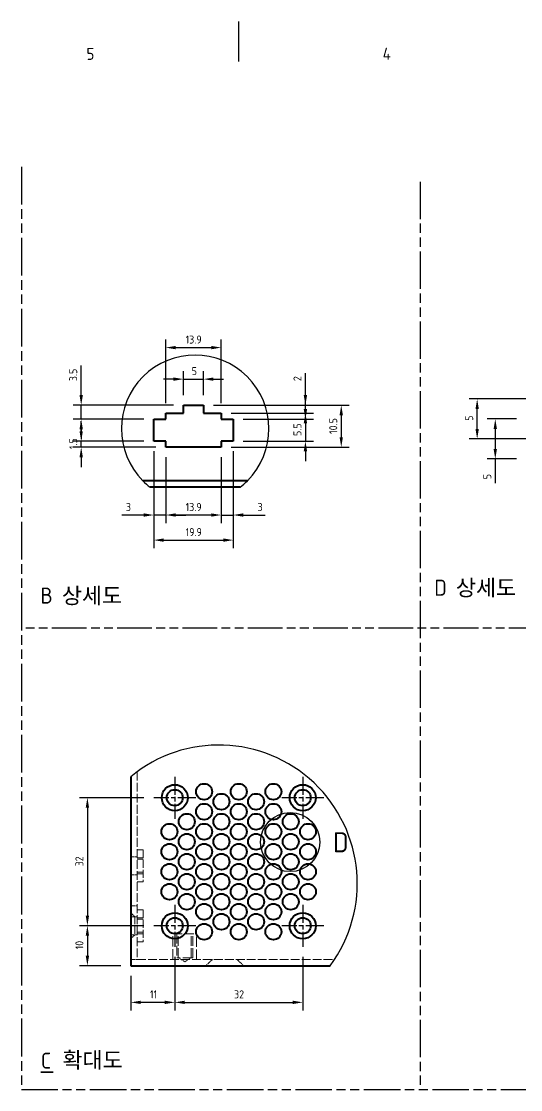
# Model space of a CAD drawing. Header units: millimetres. Extents: x 0 to 1188, y 0 to 840.
# Drawn here: x 485 to 735, y 306 to 840 of the extents above; entities that cross this region are included whole.
import ezdxf

# ---------------------------------------------------------------- set-up
doc = ezdxf.new("R2010")
doc.units = ezdxf.units.MM
doc.header["$LTSCALE"] = 2
for name, pattern in [('CHAIN', [0.3543, 0.2362, -0.0295, 0.0591, -0.0295]), ('DASHED', [0.2067, 0.1654, -0.0413]), ('DOUBLE_DASH_CHAIN', [1.2403, 0.6614, -0.0827, 0.1654, -0.0827, 0.1654, -0.0827])]:
    doc.linetypes.add(name, pattern=pattern)
doc.layers.get('0').update_dxf_attribs({"color": 3, "lineweight": 25})
for name, color, linetype, lineweight in [('가려진 것(ISO)', 2, 'DASHED', 18), ('가시적인 것(ISO)', 3, 'Continuous', 40), ('경계(ISO)', 7, 'Continuous', 25), ('기호(ISO)', 5, 'Continuous', 25), ('끊기 선(JIS)', 7, 'Continuous', 25), ('상세 경계(JIS)', 7, 'Continuous', 25), ('스케치 형상(ISO)', 3, 'Continuous', 25), ('중심 표식(ISO)', 1, 'Continuous', 25), ('치수(ISO)', 2, 'Continuous', 25)]:
    doc.layers.add(name, color=color, linetype=linetype, lineweight=lineweight)
doc.styles.add('문자 텍스트_PSTEK_POSCO', font='isocp.shx')
doc.styles.add('부품번호텍스트_PSTEK_POSCO', font='isocp.shx')
doc.styles.add('치수 텍스트_PSTEK_POSCO', font='isocp.shx')
doc.styles.add('텍스트 스타일529', font='isocp.shx')
doc.styles.add('텍스트 스타일530', font='isocp.shx')
doc.dimstyles.new('치수_PSTEK_POSCO', dxfattribs={"dimscale": 2, "dimtxt": 2, "dimasz": 2.5, "dimexe": 2, "dimexo": 2.5, "dimgap": 1, "dimtad": 1, "dimrnd": 1e-08, "dimdsep": 46, "dimtxsty": '치수 텍스트_PSTEK_POSCO', "dimcen": 0.09, "dimdle": 10, "dimclrd": 7, "dimclre": 7, "dimclrt": 2, "dimadec": 1, "dimazin": 2, "dimtfac": 1, "dimtmove": 0, "dimatfit": 3, "dimfxl": 0, "dimtolj": 1, "dimlwd": -1, "dimlwe": -1, "dimarcsym": 0})

# ---------------------------------------------------------------- blocks, each defined once
blk = doc.blocks.new('경계 Default Border')
at = {"layer": '경계(ISO)', "flags": 128}
blk.add_lwpolyline([(297, 420), (297, 410)], dxfattribs=at)
at = {"layer": '경계(ISO)', "color": 2, "char_height": 3, "attachment_point": 7, "style": '문자 텍스트_PSTEK_POSCO'}
for s, insert in [('5', (259.02, 410.37)), ('4', (333.1, 410.4))]:
    blk.add_mtext(s, dxfattribs=dict(at, insert=insert))
blk = doc.blocks.new('*D73')
at = {"layer": 'Defpoints', "color": 0}
for p in [(557.66, 627.22), (585.46, 627.22), (557.66, 593.32)]:
    blk.add_point(p, dxfattribs=at)
at = {"layer": '치수(ISO)', "color": 7}
for p, q in [((557.66, 622.22), (557.66, 589.32)), ((585.46, 622.22), (585.46, 589.32)), ((580.46, 593.32), (562.66, 593.32))]:
    blk.add_line(p, q, dxfattribs=at)
for points in [[(562.66, 594.16), (562.66, 592.49), (557.66, 593.32)], [(580.46, 594.16), (580.46, 592.49), (585.46, 593.32)]]:
    blk.add_solid(points, dxfattribs=at)
at = {"layer": '치수(ISO)', "color": 2, "insert": (567.62, 597.32), "char_height": 4, "attachment_point": 4, "style": '치수 텍스트_PSTEK_POSCO'}
blk.add_mtext('\\A1;13.9', dxfattribs=at)
blk = doc.blocks.new('*D74')
at = {"layer": 'Defpoints', "color": 0}
for p in [(551.66, 630.22), (591.46, 630.22), (591.46, 580.79)]:
    blk.add_point(p, dxfattribs=at)
at = {"layer": '치수(ISO)', "color": 7}
for p, q in [((551.66, 625.22), (551.66, 576.79)), ((591.46, 625.22), (591.46, 576.79)), ((556.66, 580.79), (586.46, 580.79))]:
    blk.add_line(p, q, dxfattribs=at)
for points in [[(556.66, 581.62), (556.66, 579.96), (551.66, 580.79)], [(586.46, 581.62), (586.46, 579.96), (591.46, 580.79)]]:
    blk.add_solid(points, dxfattribs=at)
at = {"layer": '치수(ISO)', "color": 2, "insert": (567.61, 584.79), "char_height": 4, "attachment_point": 4, "style": '치수 텍스트_PSTEK_POSCO'}
blk.add_mtext('\\A1;19.9', dxfattribs=at)
blk = doc.blocks.new('*D75')
at = {"layer": 'Defpoints', "color": 0}
for p in [(585.46, 676.99), (557.66, 644.22), (585.46, 644.22)]:
    blk.add_point(p, dxfattribs=at)
at = {"layer": '치수(ISO)', "color": 7}
for p, q in [((557.66, 649.22), (557.66, 680.99)), ((585.46, 649.22), (585.46, 680.99)), ((562.66, 676.99), (580.46, 676.99))]:
    blk.add_line(p, q, dxfattribs=at)
for points in [[(562.66, 677.82), (562.66, 676.15), (557.66, 676.99)], [(580.46, 677.82), (580.46, 676.15), (585.46, 676.99)]]:
    blk.add_solid(points, dxfattribs=at)
at = {"layer": '치수(ISO)', "color": 2, "insert": (567.62, 680.99), "char_height": 4, "attachment_point": 4, "style": '치수 텍스트_PSTEK_POSCO'}
blk.add_mtext('\\A1;13.9', dxfattribs=at)
blk = doc.blocks.new('*D76')
at = {"layer": 'Defpoints', "color": 0}
for p in [(576.56, 661.22), (566.56, 648.22), (576.56, 648.22)]:
    blk.add_point(p, dxfattribs=at)
at = {"layer": '치수(ISO)', "color": 7}
for p, q in [((566.56, 653.22), (566.56, 665.22)), ((576.56, 653.22), (576.56, 665.22)), ((561.56, 661.22), (556.56, 661.22)), ((566.56, 661.22), (576.56, 661.22)), ((581.56, 661.22), (586.56, 661.22))]:
    blk.add_line(p, q, dxfattribs=at)
for points in [[(561.56, 662.05), (561.56, 660.38), (566.56, 661.22)], [(581.56, 662.05), (581.56, 660.38), (576.56, 661.22)]]:
    blk.add_solid(points, dxfattribs=at)
at = {"layer": '치수(ISO)', "color": 2, "insert": (570.68, 665.22), "char_height": 4, "attachment_point": 4, "style": '치수 텍스트_PSTEK_POSCO'}
blk.add_mtext('\\A1;5', dxfattribs=at)
blk = doc.blocks.new('*D77')
at = {"layer": 'Defpoints', "color": 0}
for p in [(566.56, 648.22), (515.4, 641.22), (551.66, 641.22)]:
    blk.add_point(p, dxfattribs=at)
at = {"layer": '치수(ISO)', "color": 7}
for p, q in [((515.4, 653.22), (515.4, 667.98)), ((561.56, 648.22), (511.4, 648.22)), ((515.4, 641.22), (515.4, 648.22)), ((546.66, 641.22), (511.4, 641.22)), ((515.4, 636.22), (515.4, 631.22))]:
    blk.add_line(p, q, dxfattribs=at)
for points in [[(514.57, 653.22), (516.24, 653.22), (515.4, 648.22)], [(514.57, 636.22), (516.24, 636.22), (515.4, 641.22)]]:
    blk.add_solid(points, dxfattribs=at)
at = {"layer": '치수(ISO)', "color": 2, "insert": (511.4, 660.22), "char_height": 4, "attachment_point": 4, "rotation": 90, "style": '치수 텍스트_PSTEK_POSCO'}
blk.add_mtext('\\A1;3.5', dxfattribs=at)
blk = doc.blocks.new('*D78')
at = {"layer": 'Defpoints', "color": 0}
for p in [(515.4, 630.22), (551.66, 630.22), (557.66, 627.22)]:
    blk.add_point(p, dxfattribs=at)
at = {"layer": '치수(ISO)', "color": 7}
for p, q in [((515.4, 635.22), (515.4, 640.22)), ((546.66, 630.22), (511.4, 630.22)), ((515.4, 627.22), (515.4, 630.22)), ((552.66, 627.22), (511.4, 627.22)), ((515.4, 622.22), (515.4, 617.22))]:
    blk.add_line(p, q, dxfattribs=at)
for points in [[(514.57, 635.22), (516.24, 635.22), (515.4, 630.22)], [(514.57, 622.22), (516.24, 622.22), (515.4, 627.22)]]:
    blk.add_solid(points, dxfattribs=at)
at = {"layer": '치수(ISO)', "color": 2, "insert": (511.4, 626.23), "char_height": 4, "attachment_point": 4, "rotation": 90, "style": '치수 텍스트_PSTEK_POSCO'}
blk.add_mtext('\\A1;1.5', dxfattribs=at)
blk = doc.blocks.new('*D79')
at = {"layer": 'Defpoints', "color": 0}
for p in [(576.56, 648.22), (585.46, 644.22), (627.55, 644.22)]:
    blk.add_point(p, dxfattribs=at)
at = {"layer": '치수(ISO)', "color": 7}
for p, q in [((627.55, 653.22), (627.55, 664.19)), ((581.56, 648.22), (631.55, 648.22)), ((627.55, 644.22), (627.55, 648.22)), ((590.46, 644.22), (631.55, 644.22)), ((627.55, 639.22), (627.55, 634.22))]:
    blk.add_line(p, q, dxfattribs=at)
for points in [[(626.72, 653.22), (628.38, 653.22), (627.55, 648.22)], [(626.72, 639.22), (628.38, 639.22), (627.55, 644.22)]]:
    blk.add_solid(points, dxfattribs=at)
at = {"layer": '치수(ISO)', "color": 2, "insert": (623.55, 660.25), "char_height": 4, "attachment_point": 4, "rotation": 90, "style": '치수 텍스트_PSTEK_POSCO'}
blk.add_mtext('\\A1;2', dxfattribs=at)
blk = doc.blocks.new('*D80')
at = {"layer": 'Defpoints', "color": 0}
for p in [(591.46, 641.22), (591.46, 630.22), (627.55, 630.22)]:
    blk.add_point(p, dxfattribs=at)
at = {"layer": '치수(ISO)', "color": 7}
for p, q in [((627.55, 646.22), (627.55, 651.22)), ((596.46, 641.22), (631.55, 641.22)), ((627.55, 641.22), (627.55, 630.22)), ((596.46, 630.22), (631.55, 630.22)), ((627.55, 625.22), (627.55, 620.22))]:
    blk.add_line(p, q, dxfattribs=at)
for points in [[(626.72, 646.22), (628.38, 646.22), (627.55, 641.22)], [(626.72, 625.22), (628.38, 625.22), (627.55, 630.22)]]:
    blk.add_solid(points, dxfattribs=at)
at = {"layer": '치수(ISO)', "color": 2, "insert": (623.55, 632.83), "char_height": 4, "attachment_point": 4, "rotation": 90, "style": '치수 텍스트_PSTEK_POSCO'}
blk.add_mtext('\\A1;5.5', dxfattribs=at)
blk = doc.blocks.new('*D81')
at = {"layer": 'Defpoints', "color": 0}
for p in [(576.56, 648.22), (585.46, 627.22), (645.46, 627.22)]:
    blk.add_point(p, dxfattribs=at)
at = {"layer": '치수(ISO)', "color": 7}
for p, q in [((581.56, 648.22), (649.46, 648.22)), ((645.46, 643.22), (645.46, 632.22)), ((590.46, 627.22), (649.46, 627.22))]:
    blk.add_line(p, q, dxfattribs=at)
for points in [[(644.63, 643.22), (646.29, 643.22), (645.46, 648.22)], [(644.63, 632.22), (646.29, 632.22), (645.46, 627.22)]]:
    blk.add_solid(points, dxfattribs=at)
at = {"layer": '치수(ISO)', "color": 2, "insert": (641.46, 633.83), "char_height": 4, "attachment_point": 4, "rotation": 90, "style": '치수 텍스트_PSTEK_POSCO'}
blk.add_mtext('\\A1;10.5', dxfattribs=at)
blk = doc.blocks.new('*D82')
at = {"layer": 'Defpoints', "color": 0}
for p in [(551.66, 630.22), (557.66, 627.22), (551.66, 593.32)]:
    blk.add_point(p, dxfattribs=at)
at = {"layer": '치수(ISO)', "color": 7}
for p, q in [((551.66, 625.22), (551.66, 589.32)), ((557.66, 622.22), (557.66, 589.32)), ((546.66, 593.32), (535.76, 593.32)), ((557.66, 593.32), (551.66, 593.32)), ((562.66, 593.32), (567.66, 593.32))]:
    blk.add_line(p, q, dxfattribs=at)
for points in [[(546.66, 594.16), (546.66, 592.49), (551.66, 593.32)], [(562.66, 594.16), (562.66, 592.49), (557.66, 593.32)]]:
    blk.add_solid(points, dxfattribs=at)
at = {"layer": '치수(ISO)', "color": 2, "insert": (537.76, 597.32), "char_height": 4, "attachment_point": 4, "style": '치수 텍스트_PSTEK_POSCO'}
blk.add_mtext('\\A1;3', dxfattribs=at)
blk = doc.blocks.new('*D83')
at = {"layer": 'Defpoints', "color": 0}
for p in [(591.46, 630.22), (585.46, 627.22), (591.46, 593.32)]:
    blk.add_point(p, dxfattribs=at)
at = {"layer": '치수(ISO)', "color": 7}
for p, q in [((591.46, 625.22), (591.46, 589.32)), ((585.46, 622.22), (585.46, 589.32)), ((580.46, 593.32), (575.46, 593.32)), ((585.46, 593.32), (591.46, 593.32)), ((596.46, 593.32), (607.36, 593.32))]:
    blk.add_line(p, q, dxfattribs=at)
for points in [[(580.46, 594.16), (580.46, 592.49), (585.46, 593.32)], [(596.46, 594.16), (596.46, 592.49), (591.46, 593.32)]]:
    blk.add_solid(points, dxfattribs=at)
at = {"layer": '치수(ISO)', "color": 2, "insert": (603.6, 597.32), "char_height": 4, "attachment_point": 4, "style": '치수 텍스트_PSTEK_POSCO'}
blk.add_mtext('\\A1;3', dxfattribs=at)
blk = doc.blocks.new('*D85')
at = {"layer": 'Defpoints', "color": 0}
for p in [(551.7, 452.08), (518.5, 388.08), (551.7, 388.08)]:
    blk.add_point(p, dxfattribs=at)
at = {"layer": '치수(ISO)', "color": 7}
for p, q in [((546.7, 452.08), (514.5, 452.08)), ((518.5, 447.08), (518.5, 393.08)), ((546.7, 388.08), (514.5, 388.08))]:
    blk.add_line(p, q, dxfattribs=at)
for points in [[(517.67, 447.08), (519.34, 447.08), (518.5, 452.08)], [(517.67, 393.08), (519.34, 393.08), (518.5, 388.08)]]:
    blk.add_solid(points, dxfattribs=at)
at = {"layer": '치수(ISO)', "color": 2, "insert": (514.5, 417.76), "char_height": 4, "attachment_point": 4, "rotation": 90, "style": '치수 텍스트_PSTEK_POSCO'}
blk.add_mtext('\\A1;32', dxfattribs=at)
blk = doc.blocks.new('*D86')
at = {"layer": 'Defpoints', "color": 0}
for p in [(551.7, 388.08), (518.5, 368.08), (540.2, 368.08)]:
    blk.add_point(p, dxfattribs=at)
at = {"layer": '치수(ISO)', "color": 7}
for p, q in [((546.7, 388.08), (514.5, 388.08)), ((518.5, 383.08), (518.5, 373.08)), ((535.2, 368.08), (514.5, 368.08))]:
    blk.add_line(p, q, dxfattribs=at)
for points in [[(517.67, 383.08), (519.34, 383.08), (518.5, 388.08)], [(517.67, 373.08), (519.34, 373.08), (518.5, 368.08)]]:
    blk.add_solid(points, dxfattribs=at)
at = {"layer": '치수(ISO)', "color": 2, "insert": (514.5, 376.28), "char_height": 4, "attachment_point": 4, "rotation": 90, "style": '치수 텍스트_PSTEK_POSCO'}
blk.add_mtext('\\A1;10', dxfattribs=at)
blk = doc.blocks.new('*D87')
at = {"layer": 'Defpoints', "color": 0}
for p in [(562.2, 377.58), (626.2, 377.58), (626.2, 349.81)]:
    blk.add_point(p, dxfattribs=at)
at = {"layer": '치수(ISO)', "color": 7}
for p, q in [((562.2, 372.58), (562.2, 345.81)), ((626.2, 372.58), (626.2, 345.81)), ((567.2, 349.81), (621.2, 349.81))]:
    blk.add_line(p, q, dxfattribs=at)
for points in [[(567.2, 350.64), (567.2, 348.97), (562.2, 349.81)], [(621.2, 350.64), (621.2, 348.97), (626.2, 349.81)]]:
    blk.add_solid(points, dxfattribs=at)
at = {"layer": '치수(ISO)', "color": 2, "insert": (591.88, 353.81), "char_height": 4, "attachment_point": 4, "style": '치수 텍스트_PSTEK_POSCO'}
blk.add_mtext('\\A1;32', dxfattribs=at)
blk = doc.blocks.new('*D88')
at = {"layer": 'Defpoints', "color": 0}
for p in [(562.2, 377.58), (540.2, 368.08), (540.2, 349.81)]:
    blk.add_point(p, dxfattribs=at)
at = {"layer": '치수(ISO)', "color": 7}
for p, q in [((562.2, 372.58), (562.2, 345.81)), ((540.2, 363.08), (540.2, 345.81)), ((557.2, 349.81), (545.2, 349.81))]:
    blk.add_line(p, q, dxfattribs=at)
for points in [[(545.2, 350.64), (545.2, 348.97), (540.2, 349.81)], [(557.2, 350.64), (557.2, 348.97), (562.2, 349.81)]]:
    blk.add_solid(points, dxfattribs=at)
at = {"layer": '치수(ISO)', "color": 2, "insert": (549.8, 353.81), "char_height": 4, "attachment_point": 4, "style": '치수 텍스트_PSTEK_POSCO'}
blk.add_mtext('\\A1;11', dxfattribs=at)
blk = doc.blocks.new('2dDetail2')
at = {"layer": '상세 경계(JIS)'}
blk.add_circle((309.98, 214.96), 7.4, dxfattribs=at)
at = {"layer": '상세 경계(JIS)', "insert": (320.68, 212.41), "char_height": 5, "attachment_point": 7, "style": '부품번호텍스트_PSTEK_POSCO'}
blk.add_mtext('D', dxfattribs=at)
blk = doc.blocks.new('*D93')
at = {"layer": 'Defpoints', "color": 0}
for p in [(713.45, 651.32), (755.44, 651.32), (755.44, 631.32)]:
    blk.add_point(p, dxfattribs=at)
at = {"layer": '치수(ISO)', "color": 7}
for p, q in [((750.44, 651.32), (709.45, 651.32)), ((713.45, 636.32), (713.45, 646.32)), ((750.44, 631.32), (709.45, 631.32))]:
    blk.add_line(p, q, dxfattribs=at)
for points in [[(712.61, 646.32), (714.28, 646.32), (713.45, 651.32)], [(712.61, 636.32), (714.28, 636.32), (713.45, 631.32)]]:
    blk.add_solid(points, dxfattribs=at)
at = {"layer": '치수(ISO)', "color": 2, "insert": (709.45, 640.44), "char_height": 4, "attachment_point": 4, "rotation": 90, "style": '치수 텍스트_PSTEK_POSCO'}
blk.add_mtext('\\A1;5', dxfattribs=at)
blk = doc.blocks.new('*D94')
at = {"layer": 'Defpoints', "color": 0}
for p in [(738.12, 641.32), (722.5, 621.32), (738.12, 621.32)]:
    blk.add_point(p, dxfattribs=at)
at = {"layer": '치수(ISO)', "color": 7}
for p, q in [((733.12, 641.32), (718.5, 641.32)), ((722.5, 636.32), (722.5, 626.32)), ((733.12, 621.32), (718.5, 621.32)), ((722.5, 621.32), (722.5, 609.19))]:
    blk.add_line(p, q, dxfattribs=at)
for points in [[(721.66, 636.32), (723.33, 636.32), (722.5, 641.32)], [(721.66, 626.32), (723.33, 626.32), (722.5, 621.32)]]:
    blk.add_solid(points, dxfattribs=at)
at = {"layer": '치수(ISO)', "color": 2, "insert": (718.5, 611.19), "char_height": 4, "attachment_point": 4, "rotation": 90, "style": '치수 텍스트_PSTEK_POSCO'}
blk.add_mtext('\\A1;5', dxfattribs=at)

msp = doc.modelspace()

# ---------------------------------------------------------------- linework, layer by layer
at = {"layer": '가려진 것(ISO)', "ltscale": 13.341026}
msp.add_line((543.396, 465.039), (543.396, 371.281), dxfattribs=at)
at = {"layer": '가려진 것(ISO)', "ltscale": 3.047415}
for p, q in [((543.396, 422.581), (540.196, 422.581)), ((543.396, 413.581), (540.196, 413.581)), ((540.196, 398.081), (543.396, 398.081)), ((543.396, 392.581), (540.196, 392.581)), ((543.396, 383.581), (540.196, 383.581)), ((540.196, 371.281), (543.396, 371.281))]:
    msp.add_line(p, q, dxfattribs=at)
at = {"layer": '가려진 것(ISO)', "ltscale": 2.856945}
for p, q in [((543.396, 426.081), (546.396, 426.081)), ((546.396, 422.081), (543.396, 422.081)), ((543.396, 421.323), (546.396, 421.323)), ((543.396, 414.839), (546.396, 414.839)), ((543.396, 414.081), (546.396, 414.081)), ((543.396, 410.081), (546.396, 410.081)), ((543.396, 396.081), (546.396, 396.081)), ((546.396, 392.081), (543.396, 392.081)), ((543.396, 391.323), (546.396, 391.323)), ((543.396, 384.839), (546.396, 384.839)), ((543.396, 384.081), (546.396, 384.081)), ((543.396, 380.081), (546.396, 380.081))]:
    msp.add_line(p, q, dxfattribs=at)
at = {"layer": '가려진 것(ISO)', "ltscale": 12.159042}
for p, q in [((546.396, 426.081), (546.396, 410.081)), ((546.396, 396.081), (546.396, 380.081))]:
    msp.add_line(p, q, dxfattribs=at)
at = {"layer": '가려진 것(ISO)', "ltscale": 2.693548}
for p, q in [((542.196, 392.581), (540.196, 394.581)), ((542.196, 383.581), (540.196, 381.581))]:
    msp.add_line(p, q, dxfattribs=at)
at = {"layer": '가려진 것(ISO)', "ltscale": 11.399102}
msp.add_line((542.196, 392.581), (542.196, 383.581), dxfattribs=at)
at = {"layer": '가려진 것(ISO)', "ltscale": 14.099775}
msp.add_line((561.296, 384.081), (573.003, 384.081), dxfattribs=at)
at = {"layer": '가려진 것(ISO)', "ltscale": 15.481374}
msp.add_line((561.296, 371.281), (561.296, 384.081), dxfattribs=at)
at = {"layer": '가려진 것(ISO)', "ltscale": 14.513788}
for p, q in [((563.196, 384.081), (563.196, 372.081)), ((563.954, 372.081), (563.954, 384.081)), ((570.438, 372.081), (570.438, 384.081)), ((571.196, 372.081), (571.196, 384.081))]:
    msp.add_line(p, q, dxfattribs=at)
at = {"layer": '가려진 것(ISO)', "ltscale": 15.108513}
msp.add_line((573.096, 371.281), (573.096, 383.773), dxfattribs=at)
at = {"layer": '가려진 것(ISO)', "ltscale": 13.271715}
msp.add_line((543.396, 371.281), (642.154, 371.281), dxfattribs=at)
at = {"layer": '가려진 것(ISO)', "ltscale": 15.198803}
msp.add_line((571.196, 372.081), (563.196, 372.081), dxfattribs=at)
at = {"layer": '가려진 것(ISO)', "ltscale": 3.601896}
for q in [(563.954, 372.081), (570.438, 372.081)]:
    msp.add_line((567.196, 370.133), q, dxfattribs=at)
at = {"layer": '가려진 것(ISO)', "ltscale": 4.309736}
for p, q in [((580.996, 371.281), (577.796, 368.081)), ((593.396, 371.281), (596.596, 368.081))]:
    msp.add_line(p, q, dxfattribs=at)
at = {"layer": '가시적인 것(ISO)'}
for p, q in [((566.561, 644.218), (566.561, 648.218)), ((566.561, 648.218), (576.561, 648.218)), ((576.561, 648.218), (576.561, 644.218)), ((551.661, 630.218), (551.661, 641.218)), ((551.661, 641.218), (557.661, 641.218)), ((557.661, 644.218), (566.561, 644.218)), ((557.661, 641.218), (557.661, 644.218)), ((576.561, 644.218), (585.461, 644.218)), ((585.461, 644.218), (585.461, 641.218)), ((585.461, 641.218), (591.461, 641.218)), ((591.461, 641.218), (591.461, 630.218)), ((557.661, 630.218), (551.661, 630.218)), ((557.661, 627.218), (557.661, 630.218)), ((591.461, 630.218), (585.461, 630.218)), ((585.461, 630.218), (585.461, 627.218)), ((585.461, 627.218), (557.661, 627.218)), ((598.498, 610.418), (546.263, 610.418)), ((594.863, 607.218), (549.899, 607.218)), ((540.196, 462.55), (540.196, 368.081)), ((573.003, 384.081), (573.096, 384.081)), ((573.096, 383.773), (573.096, 384.081)), ((540.196, 368.081), (639.927, 368.081))]:
    msp.add_line(p, q, dxfattribs=at)
for centre, radius in [((576.876, 455.081), 4), ((594.196, 455.081), 4), ((611.516, 455.081), 4), ((562.196, 452.081), 6.5), ((562.196, 452.081), 4), ((585.536, 450.081), 4), ((602.856, 450.081), 4), ((626.196, 452.081), 6.5), ((626.196, 452.081), 4), ((576.876, 445.081), 4), ((594.196, 445.081), 4), ((611.516, 445.081), 4), ((568.216, 440.081), 4), ((585.536, 440.081), 4), ((602.856, 440.081), 4), ((620.176, 440.081), 4), ((559.556, 435.081), 4), ((576.876, 435.081), 4), ((594.196, 435.081), 4), ((611.516, 435.081), 4), ((628.836, 435.081), 4), ((568.216, 430.081), 4), ((585.536, 430.081), 4), ((602.856, 430.081), 4), ((620.176, 430.081), 4), ((559.556, 425.081), 4), ((576.876, 425.081), 4), ((594.196, 425.081), 4), ((611.516, 425.081), 4), ((628.836, 425.081), 4), ((568.216, 420.081), 4), ((585.536, 420.081), 4), ((602.856, 420.081), 4), ((620.176, 420.081), 4), ((559.556, 415.081), 4), ((576.876, 415.081), 4), ((594.196, 415.081), 4), ((611.516, 415.081), 4), ((628.836, 415.081), 4), ((568.216, 410.081), 4), ((585.536, 410.081), 4), ((602.856, 410.081), 4), ((620.176, 410.081), 4), ((559.556, 405.081), 4), ((576.876, 405.081), 4), ((594.196, 405.081), 4), ((611.516, 405.081), 4), ((628.836, 405.081), 4), ((568.216, 400.081), 4), ((585.536, 400.081), 4), ((602.856, 400.081), 4), ((620.176, 400.081), 4), ((576.876, 395.081), 4), ((594.196, 395.081), 4), ((611.516, 395.081), 4), ((562.196, 388.081), 6.5), ((562.196, 388.081), 4), ((585.536, 390.081), 4), ((602.856, 390.081), 4), ((626.196, 388.081), 6.5), ((626.196, 388.081), 4), ((576.876, 385.081), 4), ((594.196, 385.081), 4), ((611.516, 385.081), 4)]:
    msp.add_circle(centre, radius, dxfattribs=at)
at = {"layer": '기호(ISO)', "color": 7, "lineweight": 35}
msp.add_line((495.237, 314.967), (501.464, 314.967), dxfattribs=at)
at = {"layer": '끊기 선(JIS)'}
for centre, radius, start, end in [((572.381, 636.424), 36.858, 315.1217, 224.8783), ((572.381, 636.424), 36.858, 224.8783, 232.41263), ((572.381, 636.424), 36.858, 307.58737, 315.1217), ((584.265, 409.196), 69.2, 323.54842, 129.55537)]:
    msp.add_arc(centre, radius, start, end, dxfattribs=at)
at = {"layer": '스케치 형상(ISO)', "color": 6, "linetype": 'DOUBLE_DASH_CHAIN', "ltscale": 14.300593}
msp.add_line((485.47, 767.359), (485.47, 306.196), dxfattribs=at)
at = {"layer": '스케치 형상(ISO)', "color": 6, "linetype": 'DOUBLE_DASH_CHAIN', "ltscale": 14.067793}
msp.add_line((684.95, 759.851), (684.95, 306.196), dxfattribs=at)
at = {"layer": '스케치 형상(ISO)', "color": 6, "linetype": 'DOUBLE_DASH_CHAIN', "ltscale": 13.166313}
msp.add_line((844.734, 536.777), (485.47, 536.777), dxfattribs=at)
at = {"layer": '스케치 형상(ISO)', "color": 6, "linetype": 'DOUBLE_DASH_CHAIN', "ltscale": 13.812237}
msp.add_line((485.47, 306.196), (1136.46, 306.196), dxfattribs=at)
at = {"layer": '중심 표식(ISO)', "linetype": 'CHAIN', "ltscale": 19.051651}
for p, q in [((562.196, 462.581), (562.196, 441.581)), ((626.196, 462.581), (626.196, 441.581)), ((572.696, 452.081), (551.696, 452.081)), ((636.696, 452.081), (615.696, 452.081)), ((562.196, 398.581), (562.196, 377.581)), ((626.196, 398.581), (626.196, 377.581)), ((572.696, 388.081), (551.696, 388.081)), ((636.696, 388.081), (615.696, 388.081))]:
    msp.add_line(p, q, dxfattribs=at)

# ---------------------------------------------------------------- block references
at = {"xscale": 2, "yscale": 2, "zscale": 2}
msp.add_blockref('경계 Default Border', (0, 0), dxfattribs=at)
at = {"layer": '상세 경계(JIS)', "xscale": 2, "yscale": 2, "zscale": 2}
msp.add_blockref('2dDetail2', (0, 0), dxfattribs=at)

# ---------------------------------------------------------------- texts
at = {"layer": '기호(ISO)', "color": 7, "char_height": 8, "attachment_point": 7}
for s, insert, style in [('D 상세도', (692.046, 552.151), '텍스트 스타일530'), ('B 상세도', (495.045, 548.214), '텍스트 스타일530'), (' 확대도', (501.464, 316.147), '텍스트 스타일530'), ('C', (495.237, 316.691), '텍스트 스타일529')]:
    msp.add_mtext(s, dxfattribs=dict(at, insert=insert, style=style))

# ---------------------------------------------------------------- dimensions: what is measured, and where the dimension line sits
at = {"layer": '치수(ISO)', "color": 7}
for base, p1, p2, angle, override, picture, middle in [((585.461, 676.988), (557.661, 644.218), (585.461, 644.218), 180, {"dimdec": 2, "dimlfac": 0.5, "dimtp": 0, "dimtm": 0, "dimtdec": 2, "dimtofl": 0, "dimatfit": 1}, '*D75', (571.561, 676.988)), ((515.402, 641.218), (566.561, 648.218), (551.661, 641.218), 90, {"dimdec": 2, "dimlfac": 0.5, "dimtp": 0, "dimtm": 0, "dimtdec": 2, "dimtofl": 1, "dimatfit": 1}, '*D77', (515.402, 663.1)), ((576.561, 661.218), (566.561, 648.218), (576.561, 648.218), 180, {"dimdec": 2, "dimlfac": 0.5, "dimtp": 0, "dimtm": 0, "dimtdec": 2, "dimtofl": 1, "dimatfit": 1}, '*D76', (571.561, 661.218)), ((627.552, 644.218), (576.561, 648.218), (585.461, 644.218), 90, {"dimdec": 2, "dimlfac": 0.5, "dimtp": 0, "dimtm": 0, "dimtdec": 2, "dimtofl": 1, "dimatfit": 1}, '*D79', (627.552, 661.218)), ((713.445, 651.323), (755.442, 631.323), (755.442, 651.323), 90, {"dimdec": 2, "dimlfac": 0.25, "dimtp": 0, "dimtm": 0, "dimtdec": 2, "dimtofl": 0, "dimatfit": 1}, '*D93', (713.445, 641.323)), ((645.461, 627.218), (576.561, 648.218), (585.461, 627.218), 270, {"dimdec": 2, "dimlfac": 0.5, "dimtp": 0, "dimtm": 0, "dimtdec": 2, "dimtofl": 0, "dimatfit": 1}, '*D81', (645.461, 637.718)), ((627.552, 630.218), (591.461, 641.218), (591.461, 630.218), 90, {"dimdec": 2, "dimlfac": 0.5, "dimtp": 0, "dimtm": 0, "dimtdec": 2, "dimtofl": 1, "dimatfit": 1}, '*D80', (627.552, 635.718)), ((722.496, 621.323), (738.122, 641.323), (738.122, 621.323), 90, {"dimdec": 2, "dimlfac": 0.25, "dimtp": 0, "dimtm": 0, "dimtdec": 2, "dimtofl": 0, "dimatfit": 2}, '*D94', (722.496, 612.071)), ((515.402, 630.218), (557.661, 627.218), (551.661, 630.218), 90, {"dimdec": 2, "dimlfac": 0.5, "dimtp": 0, "dimtm": 0, "dimtdec": 2, "dimtofl": 1, "dimatfit": 1}, '*D78', (515.402, 628.718)), ((551.661, 593.323), (557.661, 627.218), (551.661, 630.218), 180, {"dimdec": 2, "dimlfac": 0.5, "dimtp": 0, "dimtm": 0, "dimtdec": 2, "dimtofl": 1, "dimatfit": 1}, '*D82', (538.642, 593.323)), ((591.461, 580.79), (551.661, 630.218), (591.461, 630.218), 180, {"dimdec": 2, "dimlfac": 0.5, "dimtp": 0, "dimtm": 0, "dimtdec": 2, "dimtofl": 0, "dimatfit": 1}, '*D74', (571.561, 580.79)), ((591.461, 593.323), (585.461, 627.218), (591.461, 630.218), 180, {"dimdec": 2, "dimlfac": 0.5, "dimtp": 0, "dimtm": 0, "dimtdec": 2, "dimtofl": 1, "dimatfit": 1}, '*D83', (604.479, 593.323)), ((557.661, 593.323), (585.461, 627.218), (557.661, 627.218), 180, {"dimdec": 2, "dimlfac": 0.5, "dimtp": 0, "dimtm": 0, "dimtdec": 2, "dimtofl": 0, "dimatfit": 1}, '*D73', (571.561, 593.323)), ((518.503, 388.081), (551.696, 452.081), (551.696, 388.081), 90, {"dimdec": 2, "dimlfac": 0.5, "dimtp": 0, "dimtm": 0, "dimtdec": 2, "dimtofl": 0, "dimatfit": 1}, '*D85', (518.503, 420.081)), ((518.503, 368.081), (551.696, 388.081), (540.196, 368.081), 90, {"dimdec": 2, "dimlfac": 0.5, "dimtp": 0, "dimtm": 0, "dimtdec": 2, "dimtofl": 0, "dimatfit": 1}, '*D86', (518.503, 378.081)), ((540.196, 349.805), (562.196, 377.581), (540.196, 368.081), 180, {"dimdec": 2, "dimlfac": 0.5, "dimtp": 0, "dimtm": 0, "dimtdec": 2, "dimtofl": 0, "dimatfit": 1}, '*D88', (551.196, 349.805)), ((626.196, 349.805), (562.196, 377.581), (626.196, 377.581), 180, {"dimdec": 2, "dimlfac": 0.5, "dimtp": 0, "dimtm": 0, "dimtdec": 2, "dimtofl": 0, "dimatfit": 1}, '*D87', (594.196, 349.805))]:
    dim = msp.add_linear_dim(base=base, p1=p1, p2=p2, angle=angle, dimstyle='치수_PSTEK_POSCO', override=override, dxfattribs=at)
    dim.commit()
    dim.dimension.update_dxf_attribs({"geometry": picture, "text_midpoint": middle, "dimtype": 160})

doc.saveas('drawing.dxf')
